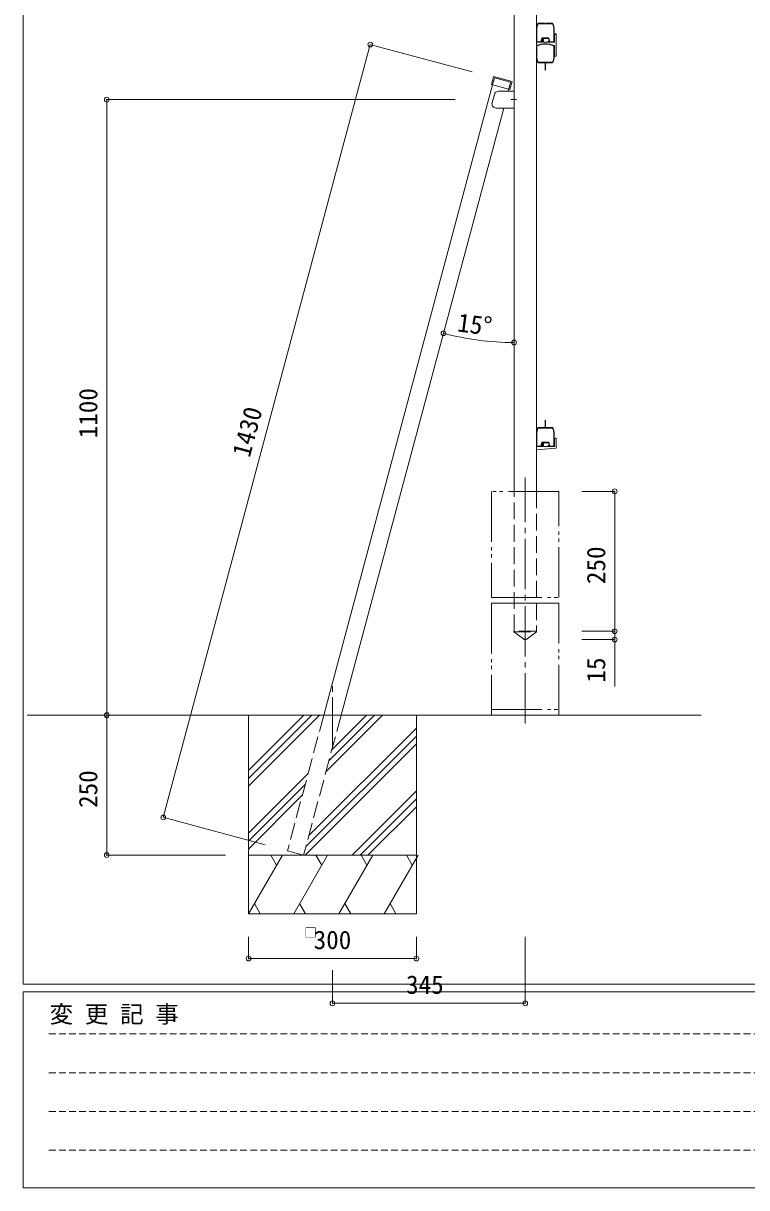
# Model space of a CAD drawing. Units: millimetres, scale not verified. Extents: x -3967 to 3967, y -2821 to 2821.
# Drawn here: x -3939 to -2646, y -2821 to -740 of the extents above; entities that cross this region are included whole.
import ezdxf
from ezdxf.enums import TextEntityAlignment as Align

# ---------------------------------------------------------------- set-up
doc = ezdxf.new("R2010")
doc.units = ezdxf.units.MM
doc.header["$LTSCALE"] = 10
for name, pattern in [('CHAIN2', [12, 9, -1, 1, -1]), ('DASHED1', [1.8, 1.2, -0.6]), ('DASHED3', [4, 3, -1]), ('DOUBLE_CHAIN2', [12.8, 9, -1, 0.6, -0.6, 0.6, -1])]:
    doc.linetypes.add(name, pattern=pattern)
for name, color, linetype, lineweight in [('0-1_USER1', 4, 'Continuous', 9), ('0-2_YKK_ZWAK', 6, 'Continuous', 9), ('0-4_YKK_12', 7, 'Continuous', 9)]:
    doc.layers.add(name, color=color, linetype=linetype, lineweight=lineweight)
doc.styles.add('ＭＳ ゴシック', font='')
doc.styles.get('ＭＳ ゴシック').set_extended_font_data('MS Gothic')

msp = doc.modelspace()

# ---------------------------------------------------------------- linework, layer by layer
at = {"layer": '0-1_USER1'}
for p, q in [((-3061.64, -1576.48), (-3061.64, -61.48)), ((-3021.64, -57.48), (-3021.64, -1576.48)), ((-3018.25, -739.98), (-3006.47, -739.98)), ((-2993.28, -740.78), (-3018.06, -740.78)), ((-3004.87, -739.98), (-2993.09, -739.98)), ((-3021.67, -772.98), (-3021.67, -751.48)), ((-3020.87, -751.48), (-3020.87, -772.68)), ((-3013.15, -770.29), (-3011.87, -766.83)), ((-3011.14, -767.18), (-3012.35, -770.43)), ((-3010.93, -766.18), (-3000.41, -766.18)), ((-3000.48, -766.98), (-3010.86, -766.98)), ((-3010.77, -773.68), (-3010.77, -768.61)), ((-3010.68, -768.39), (-3009.86, -767.57)), ((-3009.65, -767.48), (-3009.07, -767.48)), ((-3008.77, -767.78), (-3008.77, -773.68)), ((-2998.99, -770.43), (-3000.2, -767.18)), ((-2999.47, -766.83), (-2998.19, -770.29)), ((-2990.47, -772.68), (-2990.47, -751.48)), ((-2989.67, -751.48), (-2989.67, -772.98)), ((-2989.17, -772.98), (-2989.17, -760.61)), ((-2989.08, -760.39), (-2987.76, -759.07)), ((-2987.55, -758.98), (-2986.47, -758.98)), ((-2986.17, -759.28), (-2986.17, -798.68)), ((-3021.67, -773.98), (-3011.07, -773.98)), ((-3021.67, -798.98), (-3021.67, -780.66)), ((-3020.87, -798.98), (-3020.87, -780.85)), ((-3012.67, -773.98), (-3020.67, -773.98)), ((-3020.37, -773.18), (-3013.67, -773.18)), ((-3013.17, -772.68), (-3013.17, -770.39)), ((-3012.37, -770.53), (-3012.37, -772.04)), ((-3011.92, -772.3), (-3011.44, -772.02)), ((-3010.94, -772.47), (-3011.91, -773.62)), ((-3011.29, -771.98), (-3011.17, -771.98)), ((-3008.47, -773.98), (-2990.17, -773.98)), ((-2999.44, -773.62), (-3000.4, -772.47)), ((-3000.17, -771.98), (-3000.05, -771.98)), ((-2999.9, -772.02), (-2999.42, -772.3)), ((-2998.97, -772.04), (-2998.97, -770.53)), ((-2990.67, -773.98), (-2998.67, -773.98)), ((-2998.17, -770.39), (-2998.17, -772.68)), ((-2997.67, -773.18), (-2990.97, -773.18)), ((-2990.47, -780.85), (-2990.47, -798.98)), ((-2989.67, -780.66), (-2989.67, -798.98)), ((-2989.17, -798.68), (-2989.17, -780.88)), ((-3006.47, -810.48), (-3018.25, -810.48)), ((-3006.17, -822.98), (-3006.17, -810.78)), ((-3005.17, -810.78), (-3005.17, -822.98)), ((-2993.09, -810.48), (-3004.87, -810.48)), ((-2986.47, -798.98), (-2988.87, -798.98)), ((-3100.02, -850.13), (-3401.83, -1976.48)), ((-3098.07, -835.12), (-3101.95, -849.61)), ((-3101.95, -849.61), (-3069.11, -858.41)), ((-3096.78, -867), (-3100.88, -882)), ((-3071.04, -857.89), (-3072.01, -861.48)), ((-3080.04, -891.48), (-3370.77, -1976.48)), ((-3006.14, -1462.18), (-3006.14, -1449.98)), ((-3005.14, -1449.98), (-3005.14, -1462.18)), ((-3021.64, -1495.48), (-3021.64, -1473.98)), ((-3020.84, -1473.98), (-3020.84, -1495.18)), ((-3018.23, -1462.48), (-3006.44, -1462.48)), ((-2993.25, -1463.28), (-3018.04, -1463.28)), ((-3004.84, -1462.48), (-2993.06, -1462.48)), ((-2990.44, -1495.18), (-2990.44, -1473.98)), ((-2989.64, -1473.98), (-2989.64, -1495.48)), ((-3021.64, -1496.48), (-3011.04, -1496.48)), ((-3012.65, -1496.48), (-3020.64, -1496.48)), ((-3020.34, -1495.68), (-3013.64, -1495.68)), ((-3013.14, -1495.18), (-3013.14, -1492.89)), ((-3013.13, -1492.79), (-3011.84, -1489.33)), ((-3012.34, -1493.04), (-3012.34, -1494.54)), ((-3011.12, -1489.68), (-3012.33, -1492.93)), ((-3011.89, -1494.8), (-3011.41, -1494.52)), ((-3010.91, -1494.98), (-3011.88, -1496.12)), ((-3011.26, -1494.48), (-3011.14, -1494.48)), ((-3010.91, -1488.68), (-3000.38, -1488.68)), ((-3000.45, -1489.48), (-3010.84, -1489.48)), ((-3010.74, -1496.18), (-3010.74, -1491.11)), ((-3010.66, -1490.89), (-3009.83, -1490.07)), ((-3009.62, -1489.98), (-3009.04, -1489.98)), ((-3008.74, -1490.28), (-3008.74, -1496.18)), ((-3008.44, -1496.48), (-2990.14, -1496.48)), ((-2999.41, -1496.12), (-3000.37, -1494.98)), ((-2998.96, -1492.93), (-3000.17, -1489.68)), ((-3000.14, -1494.48), (-3000.02, -1494.48)), ((-2999.87, -1494.52), (-2999.39, -1494.8)), ((-2999.45, -1489.33), (-2998.16, -1492.79)), ((-2998.94, -1494.54), (-2998.94, -1493.04)), ((-2990.64, -1496.48), (-2998.64, -1496.48)), ((-2998.14, -1492.89), (-2998.14, -1495.18)), ((-2997.64, -1495.68), (-2990.94, -1495.68)), ((-2989.14, -1495.48), (-2989.14, -1483.11)), ((-2989.06, -1482.89), (-2987.73, -1481.57)), ((-2987.52, -1481.48), (-2986.44, -1481.48)), ((-2986.14, -1481.78), (-2986.14, -1498.55)), ((-2987.07, -1499.55), (-3021.64, -1502.02)), ((-2727.05, -1976.48), (-3932.38, -1976.48)), ((-3536.3, -1976.48), (-3536.3, -2226.48)), ((-3536.3, -2075.33), (-3437.45, -1976.48)), ((-3536.3, -2089.47), (-3423.31, -1976.48)), ((-3536.3, -2103.61), (-3409.17, -1976.48)), ((-3397.76, -2077.2), (-3297.03, -1976.48)), ((-3392.58, -2057.89), (-3311.18, -1976.48)), ((-3387.4, -2038.57), (-3325.32, -1976.48)), ((-3236.3, -1976.48), (-3236.3, -2226.48)), ((-3433.62, -2211.06), (-3236.3, -2013.73)), ((-3428.45, -2191.74), (-3236.3, -1999.59)), ((-3434.91, -2226.48), (-3236.3, -2027.88)), ((-3536.3, -2187.46), (-3429.83, -2080.99)), ((-3536.3, -2201.6), (-3435.01, -2100.31)), ((-3536.3, -2215.74), (-3440.18, -2119.63)), ((-3351.06, -2226.48), (-3236.3, -2111.72)), ((-3336.92, -2226.48), (-3236.3, -2125.86)), ((-3322.77, -2226.48), (-3236.3, -2140.01)), ((-3536.3, -2226.48), (-3236.3, -2226.48)), ((-3536.3, -2331.48), (-3536.3, -2226.48)), ((-3536.3, -2331.48), (-3475.68, -2226.48)), ((-3236.3, -2226.48), (-3536.3, -2226.48)), ((-3486.18, -2244.67), (-3496.68, -2226.48)), ((-3455.47, -2331.48), (-3394.85, -2226.48)), ((-3405.35, -2244.67), (-3415.85, -2226.48)), ((-3374.64, -2331.48), (-3314.02, -2226.48)), ((-3324.52, -2244.67), (-3335.02, -2226.48)), ((-3293.81, -2331.48), (-3233.19, -2226.48)), ((-3243.69, -2244.67), (-3254.19, -2226.48)), ((-3236.3, -2331.48), (-3236.3, -2226.48)), ((-3525.8, -2313.3), (-3515.3, -2331.48)), ((-3444.97, -2313.3), (-3434.47, -2331.48)), ((-3364.14, -2313.3), (-3353.64, -2331.48)), ((-3283.31, -2313.3), (-3272.81, -2331.48)), ((-3536.3, -2331.48), (-3236.3, -2331.48))]:
    msp.add_line(p, q, dxfattribs=at)
at = {"layer": '0-1_USER1', "linetype": 'DASHED3'}
for p, q in [((-3096.66, -837.57), (-3100.02, -850.13)), ((-3061.64, -1826.48), (-3061.64, -1576.48)), ((-3021.64, -1576.48), (-3021.64, -1826.48)), ((-3023.16, -1826.48), (-3063.16, -1826.48)), ((-3061.84, -1827.48), (-3044.96, -1840.22)), ((-3021.44, -1827.48), (-3038.33, -1840.22)), ((-3401.83, -1976.48), (-3466.73, -2218.72)), ((-3370.77, -1976.48), (-3437.76, -2226.48)), ((-3437.76, -2226.48), (-3466.73, -2218.72))]:
    msp.add_line(p, q, dxfattribs=at)
at = {"layer": '0-1_USER1', "linetype": 'CHAIN2'}
for p, q in [((-3067.45, -876.48), (-3056.96, -876.48)), ((-3041.64, -1991.48), (-3041.64, -1551.53)), ((-3386.3, -2034.51), (-3386.3, -1918.46)), ((-3386.3, -2034.51), (-3386.3, -1918.46))]:
    msp.add_line(p, q, dxfattribs=at)
at = {"layer": '0-1_USER1', "linetype": 'DOUBLE_CHAIN2'}
for p, q in [((-2981.64, -1576.48), (-3101.64, -1576.48)), ((-2981.64, -1766.48), (-2981.64, -1576.48)), ((-3101.64, -1776.48), (-3101.64, -1976.48)), ((-3041.64, -1776.48), (-3101.64, -1776.48)), ((-3101.64, -1966.48), (-2981.64, -1966.48))]:
    msp.add_line(p, q, dxfattribs=at)
at = {"layer": '0-1_USER1'}
msp.add_lwpolyline([(-2989.17, -797.98), (-2990.67, -797.98), (-2990.67, -782.98), (-2989.17, -782.98)], close=True, dxfattribs=at)
for points in [[(-2993.28, -809.68), (-3005.67, -809.68), (-3018.06, -809.68)], [(-3098.07, -835.12), (-3065.23, -843.92), (-3069.11, -858.41)], [(-3089.54, -861.48), (-3061.64, -861.48), (-3061.64, -891.48), (-3093.64, -891.48)]]:
    msp.add_lwpolyline(points, dxfattribs=at)
at = {"layer": '0-1_USER1', "linetype": 'DASHED3'}
msp.add_lwpolyline([(-3096.66, -837.57), (-3067.68, -845.33), (-3071.04, -857.89)], dxfattribs=at)
at = {"layer": '0-1_USER1', "linetype": 'DOUBLE_CHAIN2'}
for points in [[(-3101.64, -1576.48), (-3101.64, -1766.48), (-2981.64, -1766.48)], [(-2981.64, -1976.48), (-2981.64, -1776.48), (-3041.64, -1776.48)]]:
    msp.add_lwpolyline(points, dxfattribs=at)
at = {"layer": '0-1_USER1', "linetype": 'DASHED3'}
msp.add_lwpolyline([(-3021.44, -1827.48), (-3021.44, -1826.48), (-3061.84, -1826.48), (-3061.84, -1827.48)], close=True, dxfattribs=at)
at = {"layer": '0-1_USER1'}
for centre, radius, start, end in [((-2996.67, -751.48), 25, 154.05552, 180), ((-2996.67, -751.48), 24.2, 154.50834, 180), ((-3018.25, -740.98), 1, 90, 154.05552), ((-3018.06, -741.28), 0.5, 90, 154.50834), ((-2993.28, -741.28), 0.5, 25.49166, 90), ((-2993.09, -740.98), 1, 25.94448, 90), ((-3014.67, -751.48), 24.2, 0, 25.49166), ((-3014.67, -751.48), 25, 0, 25.94448), ((-3010.93, -767.18), 1, 90, 159.62356), ((-3010.86, -767.28), 0.3, 90, 159.62356), ((-3010.47, -768.61), 0.3, 135, 180), ((-3009.65, -767.78), 0.3, 90, 135), ((-3009.07, -767.78), 0.3, 0, 90), ((-3000.48, -767.28), 0.3, 20.37644, 90), ((-3000.41, -767.18), 1, 20.37644, 90), ((-2988.87, -760.61), 0.3, 135, 180), ((-2987.55, -759.28), 0.3, 90, 135), ((-2986.47, -759.28), 0.3, 0, 90), ((-3020.67, -772.98), 1, 180, 270), ((-3020.67, -780.66), 1, 113.91653, 180), ((-3021.67, -779.68), 0.3, 270, 294.68519), ((-3005.67, -814.48), 38, 65.23365, 114.68519), ((-3005.67, -814.48), 38, 66.08347, 113.91653), ((-3020.37, -772.68), 0.5, 180, 270), ((-3020.37, -780.85), 0.5, 113.61225, 180), ((-3005.67, -814.48), 37.2, 66.38775, 113.61225), ((-3013.67, -772.68), 0.5, 270, 0), ((-3012.87, -770.39), 0.3, 159.62356, 180), ((-3012.67, -772.98), 1, 270, 320), ((-3012.07, -770.53), 0.3, 159.62356, 180), ((-3012.07, -772.04), 0.3, 180, 300), ((-3011.29, -772.28), 0.3, 90, 120), ((-3011.17, -772.28), 0.3, 319.93815, 90), ((-3011.07, -773.68), 0.3, 270, 0), ((-3008.47, -773.68), 0.3, 180, 270), ((-3000.17, -772.28), 0.3, 90, 220.06185), ((-3000.05, -772.28), 0.3, 60, 90), ((-2998.67, -772.98), 1, 220, 270), ((-2999.27, -772.04), 0.3, 240, 0), ((-2999.27, -770.53), 0.3, 0, 20.37644), ((-2998.47, -770.39), 0.3, 0, 20.37644), ((-2997.67, -772.68), 0.5, 180, 270), ((-2990.97, -772.68), 0.5, 270, 0), ((-2990.97, -780.85), 0.5, 0, 66.38775), ((-2990.67, -772.98), 1, 270, 0), ((-2990.67, -780.66), 1, 0.00001, 66.08347), ((-2990.17, -772.98), 1, 270, 0), ((-2990.17, -780.88), 1, 0, 65.23365), ((-2996.67, -798.98), 25, 180, 205.94448), ((-2996.67, -798.98), 24.2, 180, 205.49166), ((-3018.25, -809.48), 1, 205.94448, 270), ((-3018.06, -809.18), 0.5, 205.49164, 269.99998), ((-3006.47, -810.78), 0.3, 0, 90), ((-3004.87, -810.78), 0.3, 90, 180), ((-2993.28, -809.18), 0.5, 270, 334.50834), ((-2993.09, -809.48), 1, 270, 334.05552), ((-3014.67, -798.98), 24.2, 334.50834, 0), ((-3014.67, -798.98), 25, 334.05552, 0), ((-2988.87, -798.68), 0.3, 180, 270), ((-2986.47, -798.68), 0.3, 270, 0), ((-3005.67, -822.98), 0.5, 179.99994, 269.99994), ((-3005.67, -822.98), 0.5, 270, 0), ((-3089.54, -868.98), 7.5, 90, 164.71257), ((-3093.64, -883.98), 7.5, 164.71257, 270), ((-3005.64, -1449.98), 0.5, 0, 180), ((-2996.64, -1473.98), 25, 154.05552, 180), ((-2996.64, -1473.98), 24.2, 154.50834, 180), ((-3018.23, -1463.48), 1, 90, 154.05552), ((-3018.04, -1463.78), 0.5, 90, 154.50834), ((-3006.44, -1462.18), 0.3, 270, 0), ((-3004.84, -1462.18), 0.3, 180, 270), ((-2993.25, -1463.78), 0.5, 25.49166, 90), ((-2993.06, -1463.48), 1, 25.94448, 90), ((-3014.64, -1473.98), 24.2, 0, 25.49166), ((-3014.64, -1473.98), 25, 0, 25.94448), ((-3020.64, -1495.48), 1, 180, 270), ((-3020.34, -1495.18), 0.5, 180, 270), ((-3013.64, -1495.18), 0.5, 270, 0), ((-3012.84, -1492.89), 0.3, 159.62356, 180), ((-3012.65, -1495.48), 1, 270, 320), ((-3012.04, -1493.04), 0.3, 159.62356, 180), ((-3012.04, -1494.54), 0.3, 180, 300), ((-3010.91, -1489.68), 1, 90, 159.62356), ((-3011.26, -1494.78), 0.3, 90, 120), ((-3011.14, -1494.78), 0.3, 319.93815, 90), ((-3010.84, -1489.78), 0.3, 90, 159.62356), ((-3011.04, -1496.18), 0.3, 270, 0), ((-3010.44, -1491.11), 0.3, 135, 180), ((-3009.62, -1490.28), 0.3, 90, 135), ((-3009.04, -1490.28), 0.3, 0, 90), ((-3008.44, -1496.18), 0.3, 180, 270), ((-3000.45, -1489.78), 0.3, 20.37644, 90), ((-3000.14, -1494.78), 0.3, 90, 220.06185), ((-3000.38, -1489.68), 1, 20.37644, 90), ((-3000.02, -1494.78), 0.3, 60, 90), ((-2998.64, -1495.48), 1, 220, 270), ((-2999.24, -1494.54), 0.3, 240, 0), ((-2999.24, -1493.04), 0.3, 0, 20.37644), ((-2998.44, -1492.89), 0.3, 0, 20.37644), ((-2997.64, -1495.18), 0.5, 180, 270), ((-2990.94, -1495.18), 0.5, 270, 0), ((-2990.64, -1495.48), 1, 270, 0), ((-2990.14, -1495.48), 1, 270, 0), ((-2988.84, -1483.11), 0.3, 135, 180), ((-2987.52, -1481.78), 0.3, 90, 135), ((-2986.44, -1481.78), 0.3, 0, 90), ((-2987.14, -1498.55), 1, 274.08562, 0)]:
    msp.add_arc(centre, radius, start, end, dxfattribs=at)
at = {"layer": '0-1_USER1', "linetype": 'DASHED3'}
msp.add_arc((-3041.64, -1836.48), 5, 228.46355, 311.53645, dxfattribs=at)
at = {"layer": '0-2_YKK_ZWAK'}
for p, q in [((-3688.79, -2159.22), (-3318.71, -778.07)), ((-3136.26, -826.96), (-3319.68, -777.81)), ((-3167.08, -876.48), (-3790.76, -876.48)), ((-3789.76, -1976.48), (-3789.76, -876.48)), ((-3188.13, -1294.85), (-3188.15, -1294.95)), ((-3061.64, -1309.5), (-3061.64, -1309.49)), ((-2940.64, -1576.48), (-2880.64, -1576.48)), ((-2881.64, -1826.48), (-2881.64, -1576.48)), ((-2940.64, -1826.48), (-2880.64, -1826.48)), ((-2940.64, -1826.48), (-2880.64, -1826.48)), ((-2940.64, -1841.48), (-2880.64, -1841.48)), ((-3789.76, -1976.48), (-3789.76, -2226.48)), ((-3506.34, -2208.11), (-3689.76, -2158.96)), ((-3577.3, -2226.48), (-3790.76, -2226.48)), ((-3536.3, -2372.48), (-3536.3, -2412.48)), ((-3236.3, -2372.48), (-3236.3, -2412.48)), ((-3041.64, -2372.48), (-3041.64, -2492.48)), ((-3236.3, -2411.48), (-3536.3, -2411.48)), ((-3386.3, -2432.48), (-3386.3, -2492.48)), ((-3041.64, -2491.48), (-3386.3, -2491.48))]:
    msp.add_line(p, q, dxfattribs=at)
msp.add_lwpolyline([(-2881.64, -1826.48), (-2881.64, -1841.48), (-2881.64, -1925.28)], dxfattribs=at)
for centre in [(-3318.71, -778.07), (-3789.76, -876.48), (-3187.9, -1293.99), (-3061.64, -1310.49), (-2881.64, -1576.48), (-2881.64, -1826.48), (-2881.64, -1826.48), (-2881.64, -1841.48), (-3789.76, -1976.48), (-3789.76, -1976.48), (-3688.79, -2159.22), (-3789.76, -2226.48), (-3536.3, -2411.48), (-3236.3, -2411.48), (-3386.3, -2491.48), (-3041.64, -2491.48)]:
    msp.add_circle(centre, 4.25, dxfattribs=at)
msp.add_arc((-3061.64, -819.31), 491.18, 255.10571, 270.00003, dxfattribs=at)
at = {"layer": '0-4_YKK_12'}
for p, q in [((-3939.08, -2457), (-3939.08, 2793)), ((3760.92, -2457), (-3939.08, -2457)), ((3382.92, -2471), (-3939.08, -2471)), ((-3939.08, -2821), (-3939.08, -2471)), ((-3939.08, -2821), (3382.92, -2821))]:
    msp.add_line(p, q, dxfattribs=at)
at = {"layer": '0-4_YKK_12', "linetype": 'DASHED1'}
for p, q in [((-3893.1, -2546.12), (-1411.17, -2546.12)), ((-3893.1, -2615.41), (-1411.17, -2615.41)), ((-3893.1, -2684.7), (-1411.17, -2684.7)), ((-3893.1, -2753.98), (-1411.17, -2753.98))]:
    msp.add_line(p, q, dxfattribs=at)

# ---------------------------------------------------------------- texts
at = {"layer": '0-2_YKK_ZWAK', "style": 'ＭＳ ゴシック'}
for s, rotation, p in [('15°', 352.553, (-3165.66, -1300.27)), ('1100', 90, (-3796.76, -1481.68)), ('1430', 75, (-3524.8, -1520.15)), ('250', 90, (-2888.64, -1742.28)), ('15', 90, (-2888.64, -1918.28)), ('250', 90, (-3796.76, -2142.28))]:
    msp.add_text(s, height=32.99, rotation=rotation, dxfattribs=at).set_placement(p, align=Align.BOTTOM_LEFT)
for s, height, p in [('□', 16.5, (-3436.7, -2378.23)), ('300', 32.99, (-3419.9, -2404.48)), ('345', 32.99, (-3254.77, -2484.48))]:
    msp.add_text(s, height=height, dxfattribs=at).set_placement(p, align=Align.BOTTOM_LEFT)
at = {"layer": '0-4_YKK_12', "style": 'ＭＳ ゴシック'}
msp.add_text('変 更 記 事', height=30.79, dxfattribs=at).set_placement((-3891.94, -2535.47), align=Align.BOTTOM_LEFT)

doc.saveas('drawing.dxf')
